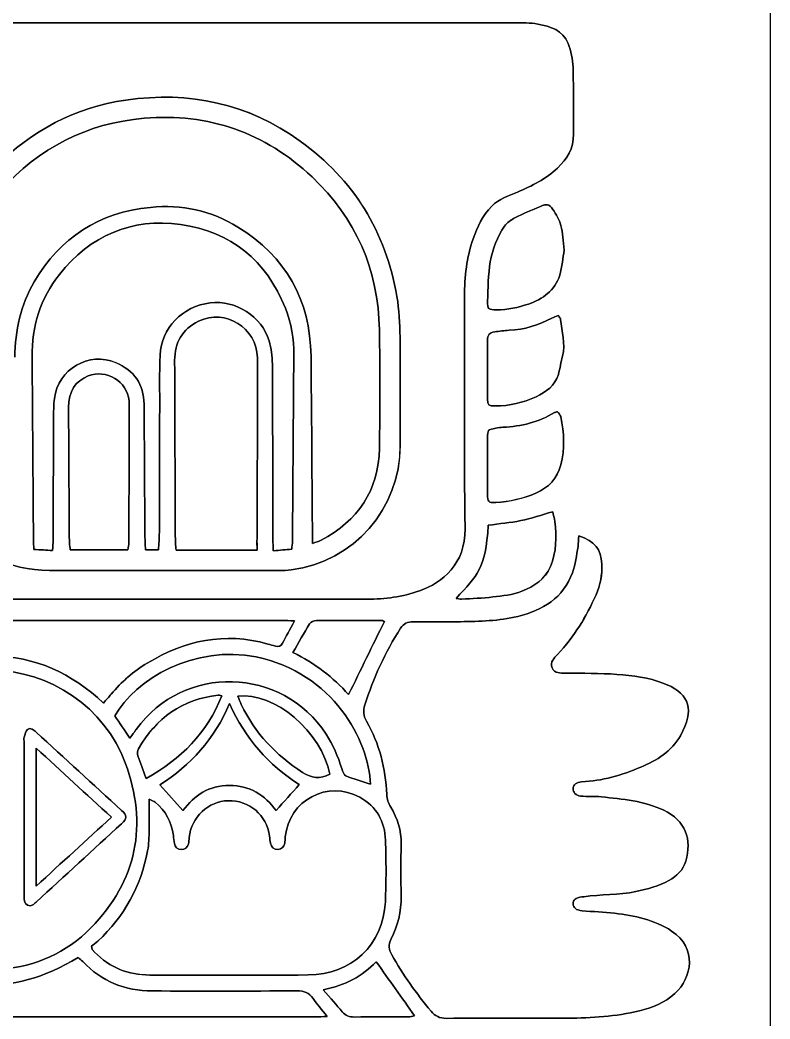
# Model space of a CAD drawing. Extents: x 0 to 300, y 0 to 232.
# Drawn here: x 243.1 to 300, y 108.4 to 184.3 of the extents above; entities that cross this region are included whole.
import ezdxf

# ---------------------------------------------------------------- set-up
doc = ezdxf.new("R2010")
doc.units = 0
doc.layers.get('0').update_dxf_attribs({"linetype": 'CONTINUOUS'})

msp = doc.modelspace()

# ---------------------------------------------------------------- linework, layer by layer
at = {"color": 7}
for points in [[(247.635637, 184.0368)], [(247.635637, 184.0368)], [(284.375573, 166.77862)], [(284.375573, 166.77862)], [(283.880777, 154.513612)], [(283.880777, 154.513612)], [(278.621034, 145.897471)], [(278.621034, 145.897471)], [(285.479062, 145.086023)], [(285.479062, 145.086023)], [(251.270625, 144.018449)], [(251.270625, 144.018449)], [(261.064946, 144.006573)], [(263.698466, 144.07225)], [(263.698466, 144.07225)], [(263.910951, 138.632217)], [(263.910951, 138.632217)], [(263.794049, 136.228494)], [(263.794049, 136.228494)], [(258.985459, 132.353263)], [(258.985459, 132.353263)], [(251.421725, 129.734623)], [(251.421725, 129.734623)], [(244.300989, 128.985132)], [(244.300989, 128.985132)], [(252.646408, 126.678709)], [(252.646408, 126.678709)], [(266.593264, 126.999225)], [(266.593264, 126.999225)], [(248.507753, 113.933643)], [(248.507753, 113.933643)], [(266.090456, 110.637915)], [(266.090456, 110.637915)]]:
    msp.add_lwpolyline(points, close=True, dxfattribs=at)
for points in [[(283.937869, 161.819073), (283.938298, 161.819073)], [(283.938728, 161.819073), (283.938298, 161.819073)], [(265.265701, 144.51253), (265.265987, 144.51253)], [(265.266559, 144.51253), (265.265987, 144.51253)], [(261.065232, 144.006573), (261.064946, 144.006573)], [(243.383943, 123.764022), (243.384515, 123.764022)], [(243.384801, 123.764022), (243.384372, 123.764022)]]:
    msp.add_lwpolyline(points, dxfattribs=at)
for points in [[(300.002416, 231.870004), (300.002416, 154.580004), (300.002416, 77.290004), (300.002416, 0.000005)], [(247.635637, 184.0368), (236.923411, 184.0368), (226.211328, 184.03494), (215.498959, 184.038661)], [(215.499103, 184.038661), (226.211328, 184.03494), (236.923411, 184.0368), (247.635637, 184.0368)], [(280.596067, 184.033223), (269.6094, 184.038088), (258.62259, 184.0368), (247.635637, 184.0368)], [(247.635637, 184.0368), (258.622447, 184.0368), (269.609257, 184.038088), (280.59621, 184.033223)], [(282.375357, 183.938213), (281.798429, 184.052397), (281.190308, 184.03308), (280.596067, 184.033223)], [(280.59621, 184.033223), (281.190308, 184.03308), (281.798429, 184.052397), (282.3755, 183.938213)], [(284.678346, 182.463986), (284.295587, 183.501511), (283.318445, 183.751771), (282.375357, 183.938213)], [(282.3755, 183.938213), (283.318588, 183.751628), (284.29573, 183.501511), (284.678489, 182.463986)], [(285.051088, 180.664521), (285.031485, 181.269493), (284.888398, 181.893926), (284.678346, 182.463986)], [(284.678489, 182.463986), (284.888684, 181.894069), (285.031771, 181.269493), (285.051231, 180.664521)], [(285.090723, 175.584065), (285.067829, 177.277503), (285.105604, 178.972371), (285.051088, 180.664521)], [(285.051231, 180.664521), (285.105747, 178.972371), (285.067972, 177.277503), (285.090866, 175.584065)], [(251.121385, 178.171512), (255.911945, 178.860334), (260.374407, 177.92254), (264.342073, 175.062226)], [(264.342359, 175.062226), (260.374693, 177.92254), (255.912231, 178.860334), (251.121671, 178.171512)], [(241.203722, 173.109085), (243.977755, 175.83919), (247.263467, 177.616619), (251.121385, 178.171512)], [(251.121671, 178.171512), (247.263753, 177.616762), (243.978041, 175.83919), (241.204009, 173.109085)], [(252.492733, 176.79072), (248.145599, 176.420696), (244.534793, 174.531372), (241.608659, 171.307331)], [(241.609088, 171.307188), (244.535222, 174.531229), (248.146172, 176.420553), (252.493162, 176.790577)], [(265.241805, 172.334268), (261.678361, 175.706691), (257.393184, 177.207819), (252.492733, 176.79072)], [(252.493162, 176.790577), (257.393613, 177.207676), (261.678647, 175.706548), (265.242234, 172.334125)], [(283.872621, 173.007207), (284.611953, 173.690163), (285.105032, 174.516635), (285.090723, 175.584065)], [(285.090866, 175.584065), (285.105318, 174.516635), (284.612096, 173.690163), (283.872764, 173.007207)], [(264.342073, 175.062226), (268.397308, 172.138954), (270.840952, 168.181877), (271.681875, 163.258102)], [(271.682161, 163.258102), (270.841238, 168.181877), (268.397594, 172.138954), (264.342359, 175.062226)], [(280.840031, 171.179554), (281.940944, 171.647306), (282.993064, 172.194758), (283.872621, 173.007207)], [(283.872764, 173.007207), (282.993207, 172.194615), (281.941087, 171.647163), (280.840174, 171.179554)], [(270.355886, 160.724027), (270.28749, 165.303677), (268.553559, 169.199942), (265.241805, 172.334268)], [(265.242234, 172.334125), (268.554131, 169.199942), (270.288063, 165.303677), (270.356315, 160.723884)], [(278.877446, 170.115844), (279.433197, 170.68948), (280.157218, 170.889516), (280.840031, 171.179554)], [(280.840174, 171.179554), (280.157504, 170.889659), (279.43334, 170.68948), (278.877589, 170.115844)], [(244.153752, 164.371177), (246.134938, 167.736446), (249.075523, 169.655246), (252.974078, 170.027702)], [(252.974507, 170.027559), (249.076096, 169.655103), (246.135367, 167.73616), (244.154181, 164.371034)], [(252.974078, 170.027702), (255.342744, 170.254066), (257.592219, 169.779589), (259.621911, 168.528148)], [(259.62234, 168.528005), (257.592648, 169.779589), (255.343173, 170.253923), (252.974507, 170.027559)], [(277.470899, 167.633566), (277.787121, 168.535588), (278.184761, 169.40098), (278.877446, 170.115844)], [(278.877589, 170.115844), (278.184904, 169.40098), (277.787264, 168.535588), (277.471042, 167.633566)], [(280.640853, 169.236716), (281.270437, 169.555228), (281.931643, 169.811211), (282.57711, 170.098673)], [(282.577253, 170.098816), (281.931643, 169.811354), (281.27058, 169.555228), (280.640996, 169.236859)], [(282.57711, 170.098673), (283.029838, 170.30014), (283.227155, 170.290267), (283.518767, 169.870306)], [(283.51891, 169.870449), (283.227298, 170.290553), (283.029981, 170.300283), (282.577253, 170.098816)], [(255.26004, 168.719455), (251.519453, 169.24387), (248.42047, 167.880535), (246.064682, 164.931078)], [(246.064825, 164.930935), (248.420613, 167.880392), (251.519596, 169.243727), (255.260183, 168.719312)], [(279.8616, 168.604556), (280.045896, 168.869983), (280.347095, 169.088048), (280.640853, 169.236716)], [(280.640996, 169.236859), (280.347095, 169.088191), (280.04604, 168.870126), (279.861743, 168.604699)], [(283.518767, 169.870306), (283.775036, 169.500998), (284.018857, 169.089622), (284.129749, 168.661076)], [(284.129892, 168.661219), (284.019143, 169.089765), (283.775179, 169.501141), (283.51891, 169.870449)], [(263.218838, 162.370675), (261.772512, 165.998508), (259.101073, 168.181161), (255.26004, 168.719455)], [(255.260183, 168.719312), (259.101217, 168.181018), (261.772655, 165.998222), (263.218981, 162.370532)], [(259.621911, 168.528148), (263.25647, 166.286972), (265.117176, 163.00355), (265.163679, 158.72424)], [(265.164109, 158.724097), (265.117605, 163.003263), (263.256899, 166.286829), (259.62234, 168.528005)], [(278.770846, 165.896201), (278.930961, 166.86018), (279.296262, 167.790247), (279.8616, 168.604556)], [(279.861743, 168.604699), (279.296405, 167.79039), (278.931104, 166.860323), (278.770989, 165.896344)], [(284.129749, 168.661076), (284.277272, 168.091445), (284.290436, 167.486902), (284.375573, 166.77862)], [(284.375573, 166.77862), (284.290436, 167.486902), (284.277272, 168.091445), (284.129892, 168.661219)], [(276.815702, 163.258817), (276.806974, 164.763523), (276.976389, 166.223442), (277.470899, 167.633566)], [(277.471042, 167.633566), (276.976532, 166.223442), (276.807117, 164.763523), (276.815845, 163.258817)], [(284.375573, 166.77862), (284.281135, 166.214856), (284.239497, 165.519309), (284.039604, 164.872412)], [(284.039747, 164.872555), (284.239497, 165.519309), (284.281135, 166.214856), (284.375573, 166.77862)], [(278.56294, 162.893372), (278.601431, 163.896414), (278.607297, 164.910616), (278.770846, 165.896201)], [(278.770989, 165.896344), (278.607297, 164.910759), (278.601431, 163.896557), (278.563083, 162.893515)], [(246.064682, 164.931078), (244.611059, 163.110865), (243.98219, 160.984732), (243.997214, 158.664858)], [(243.997357, 158.664715), (243.982476, 160.984589), (244.611202, 163.110722), (246.064825, 164.930935)], [(284.039604, 164.872412), (283.679454, 163.707109), (282.754824, 163.054202), (281.658776, 162.68375)], [(281.658919, 162.683893), (282.754824, 163.054346), (283.679597, 163.707396), (284.039747, 164.872555)], [(242.689111, 158.653555), (242.70342, 160.680815), (243.119803, 162.614782), (244.153752, 164.371177)], [(244.154181, 164.371034), (243.12009, 162.614638), (242.703706, 160.680671), (242.68954, 158.653412)], [(271.681875, 163.258102), (271.854295, 162.248478), (271.912675, 161.21038), (271.924837, 160.184302)], [(271.925124, 160.184302), (271.912961, 161.21038), (271.854582, 162.248621), (271.682161, 163.258102)], [(276.853477, 145.611583), (276.778499, 151.49304), (276.849614, 157.376501), (276.815702, 163.258817)], [(276.815845, 163.258817), (276.849614, 157.376501), (276.778499, 151.49304), (276.85362, 145.611583)], [(253.706255, 158.810521), (253.781806, 160.848942), (255.416005, 162.525352), (257.506223, 162.778044)], [(257.506366, 162.777901), (255.416291, 162.525352), (253.782092, 160.848799), (253.706399, 158.810378)], [(261.09156, 158.60977), (261.048777, 160.891868), (258.678394, 162.356938), (256.634106, 161.37908)], [(256.63425, 161.378937), (258.678537, 162.356795), (261.049063, 160.891725), (261.091703, 158.609627)], [(257.506223, 162.778044), (259.445771, 163.012278), (261.419516, 161.764843), (261.983852, 159.888684)], [(261.983995, 159.888541), (261.419659, 161.764843), (259.445914, 163.012278), (257.506366, 162.777901)], [(263.85901, 158.812381), (263.867023, 160.03592), (263.673998, 161.228982), (263.218838, 162.370675)], [(263.218981, 162.370532), (263.674141, 161.228839), (263.867023, 160.03592), (263.859153, 158.812238)], [(279.24518, 162.245903), (278.637918, 162.248192), (278.540476, 162.302994), (278.56294, 162.893372)], [(278.563083, 162.893515), (278.540619, 162.303138), (278.637918, 162.248335), (279.245323, 162.246046)], [(281.658776, 162.68375), (280.886534, 162.422472), (280.077662, 162.242612), (279.24518, 162.245903)], [(279.245323, 162.246046), (280.077805, 162.242755), (280.886677, 162.422615), (281.658919, 162.683893)], [(280.196424, 160.696983), (281.361154, 160.738622), (282.436026, 161.074447), (283.45309, 161.627193)], [(283.453519, 161.627193), (282.436598, 161.074447), (281.361584, 160.738622), (280.196853, 160.696983)], [(283.45309, 161.627193), (283.58845, 161.70074), (283.740838, 161.742236), (283.937869, 161.819073)], [(283.938298, 161.819073), (283.741267, 161.742236), (283.588879, 161.700597), (283.453519, 161.627193)], [(283.938298, 161.819073), (284.023292, 161.674698), (284.101561, 161.600579), (284.109288, 161.519735)], [(284.109717, 161.519735), (284.10199, 161.600722), (284.023721, 161.674698), (283.938728, 161.819073)], [(256.634106, 161.37908), (255.39354, 160.785697), (254.812177, 159.75733), (254.815468, 158.40029)], [(254.815611, 158.400147), (254.81232, 159.757186), (255.393683, 160.785554), (256.63425, 161.378937)], [(284.109288, 161.519735), (284.198145, 160.595105), (284.500917, 159.682638), (284.244791, 158.737261)], [(284.245221, 158.737261), (284.501347, 159.682638), (284.198574, 160.594962), (284.109717, 161.519735)], [(270.354312, 151.72942), (270.406825, 154.726812), (270.400529, 157.726349), (270.355886, 160.724027)], [(270.356315, 160.723884), (270.401101, 157.726206), (270.407254, 154.726525), (270.354741, 151.729277)], [(271.924837, 160.184302), (271.957032, 157.438172), (271.938431, 154.691469), (271.934567, 151.94491)], [(271.934854, 151.94491), (271.938574, 154.691469), (271.957175, 157.438172), (271.925124, 160.184302)], [(278.559363, 159.934185), (278.561939, 160.370601), (278.68528, 160.501812), (279.111394, 160.56935)], [(279.111823, 160.56935), (278.685566, 160.501669), (278.562225, 160.370601), (278.559792, 159.934185)], [(279.111394, 160.56935), (279.470972, 160.626298), (279.833555, 160.683962), (280.196424, 160.696983)], [(280.196853, 160.696983), (279.833984, 160.684106), (279.471401, 160.626441), (279.111823, 160.56935)], [(261.983852, 159.888684), (262.152266, 159.32864), (262.227529, 158.720806), (262.23125, 158.134291)], [(262.231393, 158.134148), (262.227673, 158.720806), (262.152266, 159.32864), (261.983995, 159.888541)], [(278.559792, 159.934185), (278.551207, 158.448368), (278.550778, 156.96255), (278.561223, 155.476732)], [(278.560794, 155.476732), (278.550778, 156.96255), (278.55135, 158.448368), (278.559363, 159.934185)], [(243.997214, 158.664858), (244.027263, 154.041281), (244.061174, 149.417703), (244.095515, 144.794125)], [(244.095658, 144.793982), (244.061461, 149.41756), (244.027406, 154.041138), (243.997357, 158.664715)], [(245.687361, 155.525811), (245.947923, 157.730356), (248.323171, 159.115583), (250.360017, 158.237028)], [(250.360161, 158.236885), (248.323314, 159.11544), (245.948066, 157.73007), (245.687504, 155.525668)], [(253.678353, 154.690611), (253.682217, 156.064105), (253.65546, 157.438744), (253.706255, 158.810521)], [(253.706399, 158.810378), (253.655603, 157.438601), (253.68236, 156.063962), (253.678497, 154.690468)], [(261.098428, 153.191343), (261.103436, 154.997533), (261.125329, 156.804295), (261.09156, 158.60977)], [(261.091703, 158.609627), (261.125472, 156.804009), (261.103579, 154.997247), (261.098571, 153.191199)], [(263.752696, 144.66735), (263.790614, 149.38236), (263.828676, 154.097371), (263.85901, 158.812381)], [(263.859153, 158.812238), (263.828819, 154.097085), (263.790614, 149.382217), (263.752839, 144.667207)], [(265.163679, 158.72424), (265.210755, 154.399142), (265.232934, 150.073758), (265.265558, 145.748374)], [(265.265987, 145.748231), (265.233363, 150.073615), (265.211184, 154.398999), (265.164109, 158.724097)], [(284.244791, 158.737261), (284.121021, 158.28024), (284.074804, 157.800898), (283.93744, 157.348742)], [(283.937869, 157.348742), (284.075376, 157.800898), (284.12145, 158.28024), (284.245221, 158.737261)], [(248.256349, 157.227547), (249.624978, 157.77271), (251.205377, 156.813882), (251.356334, 155.34595)], [(251.356334, 155.34595), (251.205377, 156.813882), (249.624978, 157.772567), (248.256349, 157.227547)], [(250.360017, 158.237028), (251.726644, 157.647508), (252.475705, 156.588663), (252.490873, 155.081239)], [(252.491016, 155.081096), (252.475991, 156.588663), (251.726787, 157.647508), (250.360161, 158.236885)], [(254.815468, 158.40029), (254.826485, 153.78215), (254.846375, 149.164009), (254.866979, 144.545869)], [(254.867122, 144.545726), (254.846375, 149.163866), (254.826629, 153.782007), (254.815611, 158.400147)], [(262.23125, 158.134291), (262.26001, 153.693436), (262.259867, 149.25258), (262.270742, 144.811582)], [(262.270885, 144.811439), (262.26001, 149.252437), (262.260153, 153.693436), (262.231393, 158.134148)], [(248.256349, 157.227547), (247.273769, 156.836204), (246.761087, 156.047793), (246.764378, 154.838563)], [(246.764378, 154.838563), (246.761087, 156.047793), (247.273769, 156.836204), (248.256349, 157.227547)], [(283.93744, 157.348742), (283.67788, 156.494941), (283.002079, 155.996711), (282.248724, 155.648437)], [(282.249154, 155.648437), (283.002508, 155.996711), (283.678166, 156.494941), (283.937869, 157.348742)], [(245.623115, 153.949276), (245.62569, 154.475121), (245.625833, 155.00483), (245.687361, 155.525811)], [(245.687504, 155.525668), (245.625833, 155.004687), (245.62569, 154.474978), (245.623258, 153.949133)], [(279.139582, 154.952317), (278.633625, 154.952746), (278.564228, 154.995816), (278.560794, 155.476732)], [(278.561223, 155.476732), (278.564514, 154.995816), (278.634055, 154.952746), (279.140011, 154.952317)], [(282.248724, 155.648437), (281.272154, 155.196996), (280.228333, 154.951316), (279.139582, 154.952317)], [(279.140011, 154.952317), (280.228762, 154.951459), (281.272583, 155.196996), (282.249154, 155.648437)], [(246.764378, 154.838563), (246.774108, 151.41005), (246.800293, 147.981393), (246.824475, 144.55288)], [(246.824475, 144.55288), (246.800293, 147.981393), (246.774108, 151.41005), (246.764378, 154.838563)], [(251.33902, 144.579494), (251.351326, 148.076976), (251.359053, 151.574457), (251.366922, 155.071938)], [(251.366922, 155.071938), (251.358909, 151.574457), (251.351326, 148.076976), (251.33902, 144.579494)], [(251.366922, 155.071938), (251.366922, 155.163371), (251.365491, 155.255233), (251.356334, 155.34595)], [(251.356334, 155.34595), (251.365491, 155.255233), (251.367209, 155.163371), (251.366922, 155.071938)], [(252.490873, 155.081239), (252.52364, 151.808118), (252.533656, 148.534855), (252.55655, 145.261734)], [(252.556693, 145.261591), (252.533799, 148.534712), (252.523926, 151.808118), (252.491016, 155.081096)], [(245.590061, 144.74705), (245.601652, 147.814411), (245.608234, 150.881915), (245.623115, 153.949276)], [(245.623258, 153.949133), (245.608377, 150.881772), (245.601795, 147.814267), (245.590205, 144.746906)], [(253.652598, 145.351021), (253.665189, 148.46417), (253.669339, 151.577462), (253.678353, 154.690611)], [(253.678497, 154.690468), (253.669482, 151.577176), (253.665333, 148.464027), (253.652741, 145.350878)], [(279.73182, 153.335718), (281.127636, 153.381792), (282.432735, 153.741799), (283.642966, 154.442497)], [(283.643109, 154.44264), (282.432878, 153.741942), (281.127779, 153.381792), (279.731963, 153.335861)], [(283.642966, 154.442497), (283.699057, 154.475121), (283.770028, 154.48156), (283.880777, 154.513612)], [(283.880777, 154.513612), (283.770028, 154.48156), (283.699057, 154.474978), (283.643109, 154.44264)], [(284.122595, 154.13858), (284.092546, 154.275944), (283.962194, 154.391415), (283.880777, 154.513612)], [(283.880777, 154.513612), (283.962194, 154.391415), (284.092546, 154.275801), (284.122452, 154.138437)], [(284.122452, 154.138437), (284.389023, 152.917187), (284.429517, 151.679054), (284.1256, 150.469823)], [(284.125743, 150.469966), (284.42966, 151.679054), (284.389166, 152.917331), (284.122595, 154.13858)], [(261.065089, 144.892283), (261.076393, 147.658589), (261.090845, 150.424894), (261.098428, 153.191343)], [(261.098571, 153.191199), (261.090845, 150.424894), (261.076536, 147.658445), (261.065232, 144.89214)], [(278.558218, 152.509532), (278.56108, 153.133965), (278.582543, 153.15042), (279.189233, 153.265605)], [(279.189376, 153.265748), (278.582686, 153.150563), (278.56108, 153.134108), (278.558362, 152.509675)], [(279.189233, 153.265605), (279.368235, 153.299517), (279.550242, 153.329708), (279.73182, 153.335718)], [(279.731963, 153.335861), (279.550385, 153.329851), (279.368378, 153.29966), (279.189376, 153.265748)], [(278.559649, 148.252401), (278.553067, 149.671397), (278.552066, 151.090536), (278.558218, 152.509532)], [(278.558362, 152.509675), (278.552209, 151.090679), (278.55321, 149.671683), (278.559792, 148.252544)], [(271.934567, 151.94491), (271.928128, 147.125732), (268.431792, 143.135601), (263.654252, 142.498434)], [(263.654538, 142.498434), (268.432078, 143.135458), (271.928415, 147.125589), (271.934854, 151.94491)], [(265.923473, 144.754347), (268.729413, 146.233583), (270.298079, 148.528273), (270.354312, 151.72942)], [(270.354741, 151.729277), (270.298508, 148.528273), (268.729986, 146.233583), (265.923902, 144.754204)], [(284.1256, 150.469823), (283.873194, 149.465208), (283.188092, 148.742904), (282.236276, 148.332529)], [(282.236419, 148.332672), (283.188235, 148.742904), (283.873337, 149.465351), (284.125743, 150.469966)], [(279.184368, 147.625965), (278.621892, 147.59935), (278.562225, 147.67304), (278.559649, 148.252401)], [(278.559792, 148.252544), (278.562511, 147.673183), (278.622178, 147.599637), (279.184511, 147.626108)], [(282.236276, 148.332529), (281.26686, 147.914715), (280.241926, 147.675902), (279.184368, 147.625965)], [(279.184511, 147.626108), (280.242069, 147.676045), (281.267003, 147.915001), (282.236419, 148.332672)], [(283.505889, 146.922119), (282.645791, 146.678441), (281.87541, 146.414159), (281.084567, 146.248607)], [(281.08471, 146.24875), (281.875553, 146.414159), (282.645935, 146.678441), (283.506032, 146.922262)], [(283.675447, 146.178923), (283.64497, 146.439485), (283.55926, 146.693751), (283.505889, 146.922119)], [(283.506032, 146.922262), (283.559403, 146.693751), (283.645113, 146.439628), (283.67559, 146.179067)], [(245.323347, 142.466525), (242.15096, 142.47511), (239.639922, 143.824137), (237.740868, 146.343331)], [(237.741154, 146.343331), (239.640208, 143.824137), (242.151246, 142.47511), (245.323633, 142.466525)], [(265.265558, 145.748374), (265.268276, 145.366045), (265.265701, 144.983716), (265.265701, 144.51253)], [(265.265987, 144.51253), (265.265987, 144.983573), (265.268562, 145.365902), (265.265987, 145.748231)], [(273.389908, 140.913313), (275.179786, 141.540894), (276.887103, 142.976345), (276.853477, 145.611583)], [(276.85362, 145.611583), (276.887246, 142.976345), (275.179929, 141.540894), (273.390051, 140.913313)], [(278.621034, 145.897471), (278.399535, 142.541074), (277.819745, 142.111669), (276.169234, 140.346116)], [(276.169377, 140.346259), (277.819888, 142.111669), (278.399535, 142.541074), (278.621034, 145.897471)], [(278.621034, 145.897471), (279.474835, 146.014802), (280.290003, 146.082626), (281.08471, 146.24875)], [(281.084567, 146.248607), (280.290003, 146.082626), (279.474835, 146.014945), (278.621034, 145.897471)], [(283.330464, 142.755275), (283.803796, 143.866061), (283.81138, 145.014193), (283.675447, 146.178923)], [(283.67559, 146.179067), (283.811523, 145.014193), (283.803796, 143.866061), (283.330607, 142.755418)], [(252.55655, 145.261734), (252.559411, 144.85737), (252.583879, 144.453291), (252.599333, 144.024745)], [(252.599476, 144.024602), (252.584165, 144.453005), (252.559554, 144.857227), (252.556693, 145.261591)], [(253.589353, 144.024745), (253.612676, 144.491925), (253.651024, 144.92133), (253.652598, 145.351021)], [(253.652741, 145.350878), (253.651024, 144.92133), (253.61282, 144.491782), (253.589496, 144.024602)], [(261.064946, 144.006573), (261.064946, 144.353703), (261.063515, 144.622993), (261.065089, 144.892283)], [(261.065232, 144.89214), (261.063801, 144.622993), (261.065232, 144.353703), (261.065232, 144.006573)], [(285.479062, 145.086023), (285.461605, 144.777527), (285.472766, 144.530272), (285.429554, 144.292748)], [(285.42984, 144.292891), (285.472766, 144.530129), (285.461605, 144.777384), (285.479062, 145.086023)], [(287.236173, 142.95574), (287.18738, 144.074683), (286.707752, 144.692963), (285.479062, 145.086023)], [(285.479062, 145.086023), (286.707752, 144.692963), (287.18738, 144.074826), (287.236459, 142.955884)], [(244.095515, 144.794125), (244.097232, 144.571195), (244.116978, 144.348552), (244.131716, 144.057798)], [(244.131859, 144.057655), (244.117122, 144.348408), (244.097375, 144.571052), (244.095658, 144.793982)], [(245.554862, 143.97953), (245.569886, 144.2989), (245.58906, 144.522832), (245.590061, 144.74705)], [(245.590205, 144.746906), (245.588774, 144.522689), (245.570029, 144.298757), (245.555005, 143.979387)], [(246.824475, 144.55288), (246.825906, 144.379888), (246.869834, 144.207324), (246.896305, 144.018449)], [(246.896305, 144.018449), (246.869834, 144.207324), (246.825763, 144.379888), (246.824475, 144.55288)], [(251.270625, 144.018449), (251.297096, 144.227214), (251.338305, 144.403354), (251.33902, 144.579494)], [(251.33902, 144.579494), (251.337589, 144.403354), (251.296953, 144.227214), (251.270625, 144.018449)], [(254.866979, 144.545869), (254.86841, 144.371875), (254.911193, 144.198024), (254.936949, 144.006716)], [(254.937092, 144.006573), (254.911193, 144.197738), (254.867981, 144.371589), (254.867122, 144.545726)], [(262.270742, 144.811582), (262.270742, 144.548588), (262.288628, 144.28545), (262.300504, 143.959068)], [(262.300647, 143.958925), (262.288771, 144.285307), (262.271457, 144.548444), (262.270885, 144.811439)], [(263.698466, 144.07225), (263.720788, 144.309489), (263.751122, 144.488348), (263.752696, 144.66735)], [(263.752839, 144.667207), (263.751122, 144.488205), (263.720788, 144.309346), (263.698466, 144.07225)], [(265.265987, 144.51253), (265.554594, 144.616983), (265.750766, 144.663343), (265.923473, 144.754347)], [(265.923902, 144.754204), (265.751339, 144.663343), (265.555166, 144.617126), (265.266559, 144.51253)], [(285.429554, 144.292748), (285.307643, 143.622098), (285.24769, 142.924261), (285.012454, 142.293247)], [(285.01274, 142.29339), (285.247976, 142.924404), (285.307929, 143.622241), (285.42984, 144.292891)], [(244.131716, 144.057798), (244.62966, 144.030326), (245.070798, 144.006144), (245.554862, 143.97953)], [(245.555005, 143.979387), (245.070941, 144.006001), (244.629803, 144.030182), (244.131859, 144.057655)], [(246.896305, 144.018449), (248.374968, 144.018449), (249.805125, 144.018449), (251.270625, 144.018449)], [(251.270625, 144.018449), (249.805125, 144.018449), (248.375111, 144.018449), (246.896305, 144.018449)], [(252.599333, 144.024745), (252.962345, 144.024745), (253.247089, 144.024745), (253.589353, 144.024745)], [(253.589496, 144.024602), (253.247232, 144.024602), (252.962488, 144.024602), (252.599476, 144.024602)], [(254.936949, 144.006716), (256.973652, 144.006573), (258.958272, 144.006573), (261.064946, 144.006573)], [(261.064946, 144.006573), (258.958272, 144.006573), (256.973652, 144.006573), (254.937092, 144.006573)], [(262.300504, 143.959068), (262.822915, 144.001136), (263.248314, 144.03562), (263.698466, 144.07225)], [(263.698466, 144.07225), (263.248314, 144.035763), (262.822915, 144.001136), (262.300647, 143.958925)], [(281.172995, 140.892995), (282.115081, 141.269028), (282.911361, 141.771694), (283.330464, 142.755275)], [(283.330607, 142.755418), (282.911504, 141.771694), (282.115224, 141.269171), (281.173138, 140.893138)], [(286.799471, 140.61655), (287.124422, 141.35345), (287.271802, 142.141288), (287.236173, 142.95574)], [(287.236459, 142.955884), (287.272088, 142.141574), (287.124851, 141.353736), (286.799757, 140.616693)], [(262.763677, 142.463807), (256.950186, 142.461803), (251.136695, 142.450786), (245.323347, 142.466525)], [(245.323633, 142.466525), (251.136981, 142.450929), (256.950472, 142.461803), (262.763964, 142.463807)], [(263.654252, 142.498434), (263.361067, 142.459371), (263.06087, 142.46395), (262.763677, 142.463807)], [(262.763964, 142.463807), (263.061013, 142.46395), (263.361353, 142.459371), (263.654538, 142.498434)], [(285.012454, 142.293247), (284.299451, 140.379455), (282.759403, 139.436796), (280.864642, 138.975197)], [(280.864928, 138.97534), (282.759689, 139.436939), (284.299737, 140.379598), (285.01274, 142.29339)], [(269.417377, 140.284016), (270.779996, 140.283586), (272.108132, 140.463876), (273.389908, 140.913313)], [(273.390051, 140.913313), (272.108275, 140.463876), (270.780283, 140.283586), (269.41752, 140.284016)], [(276.169234, 140.346116), (276.331209, 140.322935), (276.458986, 140.283443), (276.58433, 140.290311)], [(276.584473, 140.290455), (276.459129, 140.283586), (276.331209, 140.323222), (276.169377, 140.346259)], [(276.58433, 140.290311), (277.380324, 140.334669), (278.17961, 140.356704), (278.970453, 140.449568)], [(278.970596, 140.449711), (278.179896, 140.356847), (277.380467, 140.334669), (276.584473, 140.290455)], [(278.970453, 140.449568), (279.713076, 140.536708), (280.460277, 140.608537), (281.172995, 140.892995)], [(281.173138, 140.893138), (280.460563, 140.608681), (279.713362, 140.536851), (278.970596, 140.449711)], [(283.876914, 136.091989), (285.131074, 137.421556), (286.06715, 138.95588), (286.799471, 140.61655)], [(286.799757, 140.616693), (286.067436, 138.956023), (285.13136, 137.421699), (283.8772, 136.092132)], [(215.30708, 140.287736), (233.343941, 140.289453), (251.380516, 140.291313), (269.417377, 140.284016)], [(269.41752, 140.284016), (251.380659, 140.291313), (233.344084, 140.289453), (215.307223, 140.287736)], [(280.864642, 138.975197), (279.432052, 138.626207), (277.965265, 138.603456), (276.50277, 138.575411)], [(276.503057, 138.575554), (277.965694, 138.603599), (279.432481, 138.62635), (280.864928, 138.97534)], [(215.112338, 138.665699), (231.068138, 138.677718), (247.023796, 138.673283), (262.979739, 138.672138)], [(262.979882, 138.671995), (247.023939, 138.67314), (231.068281, 138.677575), (215.112481, 138.665556)], [(262.979739, 138.672138), (263.246167, 138.671852), (263.512453, 138.649816), (263.910951, 138.632217)], [(263.910951, 138.632217), (263.512596, 138.649959), (263.246167, 138.671995), (262.979882, 138.671995)], [(263.910951, 138.632217), (263.553376, 137.971583), (263.272352, 137.451604), (262.990328, 136.932054)], [(262.990471, 136.931911), (263.272352, 137.451461), (263.553376, 137.971583), (263.910951, 138.632217)], [(265.053502, 138.414152), (264.622667, 137.726045), (264.237619, 137.009464), (263.794049, 136.228494)], [(263.794049, 136.228494), (264.237619, 137.009464), (264.622667, 137.726045), (265.053502, 138.414009)], [(265.581208, 138.657257), (265.40006, 138.655683), (265.141215, 138.554091), (265.053502, 138.414152)], [(265.053502, 138.414009), (265.141072, 138.553948), (265.40006, 138.65554), (265.581208, 138.657114)], [(270.583538, 138.653823), (268.916142, 138.662122), (267.24846, 138.672138), (265.581208, 138.657257)], [(265.581208, 138.657114), (267.24846, 138.671995), (268.916142, 138.661979), (270.583538, 138.65368)], [(268.015265, 133.038507), (268.93317, 134.91295), (269.82818, 136.740603), (270.729773, 138.581707)], [(270.729773, 138.581564), (269.82818, 136.74046), (268.93317, 134.912664), (268.015265, 133.038364)], [(271.957461, 138.072746), (270.80289, 136.249099), (269.900439, 134.312127), (269.248248, 132.252959)], [(269.248534, 132.253102), (269.900725, 134.31227), (270.803034, 136.249242), (271.957747, 138.072889)], [(270.729773, 138.581707), (270.700011, 138.597017), (270.641917, 138.653537), (270.583538, 138.653823)], [(270.583538, 138.65368), (270.641917, 138.653394), (270.700011, 138.597017), (270.729773, 138.581564)], [(272.932028, 138.574982), (272.501193, 138.580848), (272.191552, 138.442626), (271.957461, 138.072746)], [(271.957747, 138.072889), (272.191838, 138.442626), (272.501479, 138.580848), (272.932315, 138.575125)], [(276.50277, 138.575411), (275.313, 138.55266), (274.122085, 138.558956), (272.932028, 138.574982)], [(272.932315, 138.575125), (274.122371, 138.559099), (275.313286, 138.552803), (276.503057, 138.575554)], [(261.878826, 136.879541), (258.607136, 137.815332), (255.584275, 137.143394), (252.736267, 135.434217)], [(252.73641, 135.434074), (255.584275, 137.143251), (258.607136, 137.815189), (261.878969, 136.879398)], [(250.270588, 131.417329), (251.814642, 134.204096), (256.333623, 136.853642), (261.007997, 135.894815)], [(261.007997, 135.894672), (256.333623, 136.853499), (251.814642, 134.203953), (250.270588, 131.417186)], [(262.47507, 136.71728), (262.278182, 136.77752), (262.076859, 136.822879), (261.878826, 136.879541)], [(261.878969, 136.879398), (262.077002, 136.822735), (262.278325, 136.77752), (262.475213, 136.717137)], [(262.990328, 136.932054), (262.876716, 136.723004), (262.710306, 136.645307), (262.47507, 136.71728)], [(262.475213, 136.717137), (262.710449, 136.645307), (262.876859, 136.723004), (262.990471, 136.931911)], [(249.407915, 132.396332), (247.014066, 134.660401), (244.241035, 135.947328), (240.905672, 135.97151)], [(240.905815, 135.971366), (244.241178, 135.947185), (247.014066, 134.660258), (249.408058, 132.396189)], [(261.007997, 135.894815), (266.822347, 134.70204), (269.580496, 129.535732), (269.667779, 126.241864)], [(269.667779, 126.241721), (269.580639, 129.535589), (266.822347, 134.701897), (261.007997, 135.894672)], [(263.794049, 136.228494), (265.470888, 135.42091), (266.849676, 134.353479), (268.015265, 133.038507)], [(268.015265, 133.038364), (266.849819, 134.353336), (265.470888, 135.42091), (263.794049, 136.228494)], [(283.472979, 135.074925), (283.289112, 135.520928), (283.618498, 135.817834), (283.876914, 136.091989)], [(283.8772, 136.092132), (283.618642, 135.817977), (283.289398, 135.521071), (283.473265, 135.075068)], [(252.736267, 135.434217), (251.690156, 134.806493), (250.776687, 134.007494), (249.993428, 133.065837)], [(249.993571, 133.065694), (250.776831, 134.007494), (251.690299, 134.806493), (252.73641, 135.434074)], [(266.308664, 130.038684), (262.960995, 135.185961), (255.499997, 135.376696), (251.898348, 130.402411)], [(251.898348, 130.402268), (255.499997, 135.376553), (262.960995, 135.185961), (266.308664, 130.038541)], [(284.475877, 134.671848), (284.085392, 134.679003), (283.66028, 134.620766), (283.472979, 135.074925)], [(283.473265, 135.075068), (283.660566, 134.620766), (284.085678, 134.679003), (284.476163, 134.671991)], [(251.06973, 127.853885), (249.507218, 132.067661), (245.359548, 134.875032), (240.861601, 134.898928)], [(240.861601, 134.898928), (245.359691, 134.875032), (249.507361, 132.067517), (251.069587, 127.853742)], [(288.381443, 134.572403), (287.0845, 134.670704), (285.778257, 134.648239), (284.475877, 134.671848)], [(284.476163, 134.671991), (285.778543, 134.648382), (287.084644, 134.670847), (288.381729, 134.572546)], [(291.930722, 133.886013), (290.793035, 134.347469), (289.583519, 134.481399), (288.381443, 134.572403)], [(288.381729, 134.572546), (289.583662, 134.481542), (290.793322, 134.347613), (291.931008, 133.886156)], [(292.188136, 133.793579), (292.105431, 133.831068), (292.015143, 133.851815), (291.930722, 133.886013)], [(291.931008, 133.886156), (292.01543, 133.851815), (292.105718, 133.831068), (292.188422, 133.793722)], [(293.199047, 129.913482), (294.304825, 131.906258), (293.890445, 133.022482), (292.188136, 133.793579)], [(292.188422, 133.793722), (293.890731, 133.022625), (294.305112, 131.906401), (293.199333, 129.913625)], [(249.993428, 133.065837), (249.819434, 132.8565), (249.635281, 132.655606), (249.407915, 132.396332)], [(249.408058, 132.396189), (249.635424, 132.655606), (249.819577, 132.856357), (249.993571, 133.065694)], [(258.116919, 133.000875), (255.39583, 132.681219), (253.408634, 131.268805), (252.068908, 128.91087)], [(252.068908, 128.91087), (253.408491, 131.268805), (255.39583, 132.681362), (258.116919, 133.000875)], [(252.646408, 126.678709), (255.303824, 128.148644), (257.274136, 130.128542), (258.400661, 132.94965)], [(258.400661, 132.94965), (257.274136, 130.128399), (255.303824, 128.148501), (252.646408, 126.678709)], [(258.400661, 132.94965), (258.247987, 132.978554), (258.180164, 133.008316), (258.116919, 133.000875)], [(258.116919, 133.000875), (258.180164, 133.008316), (258.247987, 132.978554), (258.400661, 132.94965)], [(259.616044, 132.919173), (262.382493, 133.272026), (265.962106, 130.213822), (266.593264, 126.999225)], [(266.593264, 126.999225), (265.962249, 130.213679), (262.382493, 133.271883), (259.616044, 132.919173)], [(259.616044, 132.919173), (259.703757, 132.698961), (259.773583, 132.489768), (259.867592, 132.292308)], [(259.867592, 132.292308), (259.773583, 132.489768), (259.703757, 132.698961), (259.616044, 132.919173)], [(258.985459, 132.353263), (257.837613, 129.65149), (256.013394, 127.686759), (253.700961, 126.194788)], [(253.700961, 126.194788), (256.013394, 127.686759), (257.83747, 129.65149), (258.985459, 132.353263)], [(264.271388, 126.212817), (261.931339, 127.708079), (260.164641, 129.6937), (258.985459, 132.353263)], [(258.985459, 132.353263), (260.164641, 129.6937), (261.931339, 127.708079), (264.271388, 126.212817)], [(259.867592, 132.292308), (260.907836, 130.109226), (262.503259, 128.43997), (264.528515, 127.13344)], [(264.528515, 127.13344), (262.503259, 128.43997), (260.907693, 130.109226), (259.867592, 132.292308)], [(269.248248, 132.252959), (269.105304, 131.801518), (269.133778, 131.443371), (269.370158, 131.030707)], [(269.370444, 131.03085), (269.134207, 131.443514), (269.10559, 131.801661), (269.248534, 132.253102)], [(251.421725, 129.734623), (251.004339, 130.344747), (250.634602, 130.885188), (250.270588, 131.417329)], [(250.270588, 131.417186), (250.634602, 130.885188), (251.004339, 130.344747), (251.421725, 129.734623)], [(243.645077, 130.387244), (243.888039, 130.575404), (244.110539, 130.360058), (244.298842, 130.187351)], [(244.299128, 130.187208), (244.110826, 130.359914), (243.888325, 130.575261), (243.645363, 130.387101)], [(269.370158, 131.030707), (270.355314, 129.309654), (270.844672, 127.440649), (270.906772, 125.462897)], [(270.907058, 125.46304), (270.844815, 127.440792), (270.3556, 129.309797), (269.370444, 131.03085)], [(243.384515, 129.394219), (243.384515, 129.531439), (243.355754, 129.677102), (243.391526, 129.804307)], [(243.391812, 129.804164), (243.356041, 129.676959), (243.384801, 129.531439), (243.384801, 129.394076)], [(243.391526, 129.804307), (243.449763, 130.010066), (243.497125, 130.272774), (243.645077, 130.387244)], [(243.645363, 130.387101), (243.497411, 130.272631), (243.450049, 130.009923), (243.391812, 129.804164)], [(244.298842, 130.187351), (246.458315, 128.208884), (248.619504, 126.23242), (250.774112, 124.248659)], [(250.774398, 124.248516), (248.619791, 126.23242), (246.458601, 128.208741), (244.299128, 130.187208)], [(251.898348, 130.402411), (251.754546, 130.20352), (251.613175, 130.002912), (251.421725, 129.734623)], [(251.421725, 129.734623), (251.613175, 130.002912), (251.754403, 130.20352), (251.898348, 130.402268)], [(267.494571, 127.423621), (267.216266, 128.349968), (266.838086, 129.224803), (266.308664, 130.038684)], [(266.308664, 130.038541), (266.838086, 129.22466), (267.216266, 128.349825), (267.494571, 127.423478)], [(290.186059, 127.531366), (291.404876, 128.046623), (292.543565, 128.732011), (293.199047, 129.913482)], [(293.199333, 129.913625), (292.543851, 128.732154), (291.405163, 128.046766), (290.186346, 127.531509)], [(243.384515, 123.764022), (243.384515, 125.640754), (243.384515, 127.517487), (243.384515, 129.394219)], [(243.384801, 129.394076), (243.384801, 127.517487), (243.384801, 125.640897), (243.384801, 123.764022)], [(244.300989, 128.985132), (244.300989, 125.434136), (244.300989, 122.044829), (244.300989, 118.494692)], [(250.01346, 123.739554), (248.103961, 125.492802), (246.25556, 127.190246), (244.300989, 128.985132)], [(244.300989, 128.985132), (246.25556, 127.190246), (248.103961, 125.492945), (250.01346, 123.739554)], [(244.300989, 118.494692), (244.300989, 122.044686), (244.300989, 125.433993), (244.300989, 128.985132)], [(252.03099, 128.396901), (251.982341, 128.551435), (251.991069, 128.773936), (252.068908, 128.91087)], [(252.068908, 128.91087), (251.991069, 128.773792), (251.982484, 128.551435), (252.03099, 128.396901)], [(252.03099, 128.396901), (252.201407, 127.855172), (252.410744, 127.325607), (252.646408, 126.678709)], [(252.646408, 126.678709), (252.410887, 127.32575), (252.201407, 127.855172), (252.03099, 128.396901)], [(251.069587, 127.853742), (252.809957, 123.159336), (251.957014, 118.925241), (248.45524, 115.324594)], [(248.455383, 115.324737), (251.957157, 118.925241), (252.8101, 123.159336), (251.06973, 127.853885)], [(267.818663, 126.873308), (267.659836, 126.939557), (267.555669, 127.220724), (267.494571, 127.423621)], [(267.494571, 127.423478), (267.555669, 127.220581), (267.659693, 126.939414), (267.818663, 126.873165)], [(285.690831, 126.41643), (287.265935, 126.483109), (288.749034, 126.923961), (290.186059, 127.531366)], [(290.186346, 127.531509), (288.74932, 126.924104), (287.266221, 126.483395), (285.691117, 126.416573)], [(264.528515, 127.13344), (265.219627, 126.687724), (265.846778, 126.620473), (266.593264, 126.999225)], [(266.593264, 126.999225), (265.846778, 126.620473), (265.219627, 126.687724), (264.528515, 127.13344)], [(269.667779, 126.241864), (269.049786, 126.445763), (268.418771, 126.622762), (267.818663, 126.873308)], [(267.818663, 126.873165), (268.418771, 126.622619), (269.049786, 126.445763), (269.667779, 126.241721)], [(253.700961, 126.194788), (254.313804, 125.503391), (254.866407, 124.880103), (255.43804, 124.235209)], [(255.43804, 124.235209), (254.866407, 124.880103), (254.313947, 125.503391), (253.700961, 126.194788)], [(255.43804, 124.235209), (256.312589, 125.422689), (257.449561, 126.14528), (258.96743, 126.150574)], [(258.96743, 126.150574), (257.449561, 126.14528), (256.312589, 125.422689), (255.43804, 124.235209)], [(258.96743, 126.150574), (260.509767, 126.156012), (261.658615, 125.411242), (262.518283, 124.239501)], [(262.518283, 124.239501), (261.658472, 125.411242), (260.509767, 126.156012), (258.96743, 126.150574)], [(262.518283, 124.239501), (263.114813, 124.91101), (263.680008, 125.547318), (264.271388, 126.212817)], [(264.271388, 126.212817), (263.680008, 125.547318), (263.114813, 124.911153), (262.518283, 124.239501)], [(268.873359, 125.246692), (266.449748, 126.605735), (263.465663, 125.005304), (263.21383, 122.234563)], [(263.213973, 122.23442), (263.465806, 125.005161), (266.449748, 126.605449), (268.873502, 125.246549)], [(285.627443, 125.339413), (285.266005, 125.373754), (285.03449, 125.650484), (285.052948, 125.915339)], [(285.053234, 125.915482), (285.034776, 125.650627), (285.266148, 125.373897), (285.627729, 125.339556)], [(285.052948, 125.915339), (285.071549, 126.183198), (285.320664, 126.400834), (285.690831, 126.41643)], [(285.691117, 126.416573), (285.32095, 126.400977), (285.071835, 126.183341), (285.053234, 125.915482)], [(270.818201, 121.980297), (270.775704, 123.403586), (270.132097, 124.540986), (268.873359, 125.246692)], [(268.873502, 125.246549), (270.132241, 124.5407), (270.775847, 123.403442), (270.818344, 121.980154)], [(270.906772, 125.462897), (270.918219, 125.101745), (271.032116, 124.809274), (271.211404, 124.504928)], [(271.211691, 124.505071), (271.032402, 124.809418), (270.918505, 125.101888), (270.907058, 125.46304)], [(287.203978, 125.277742), (286.682568, 125.335549), (286.150284, 125.289618), (285.627443, 125.339413)], [(285.627729, 125.339556), (286.150427, 125.289618), (286.682855, 125.335692), (287.204265, 125.277885)], [(291.934299, 124.270551), (290.433314, 124.971249), (288.812851, 125.099598), (287.203978, 125.277742)], [(287.204265, 125.277885), (288.812994, 125.099742), (290.433457, 124.971392), (291.934585, 124.270694)], [(252.886366, 125.09688), (252.886366, 124.258675), (252.901104, 123.504605), (252.881501, 122.751537)], [(252.881644, 122.751394), (252.901247, 123.504462), (252.886509, 124.258389), (252.886509, 125.096737)], [(253.33566, 124.874093), (253.228487, 124.964238), (253.078818, 125.00373), (252.886366, 125.09688)], [(252.886509, 125.096737), (253.078961, 125.003587), (253.22863, 124.964095), (253.335803, 124.87395)], [(254.72103, 122.349748), (254.584382, 123.369245), (254.121781, 124.21303), (253.33566, 124.874093)], [(253.335803, 124.87395), (254.121781, 124.212887), (254.584525, 123.368958), (254.721173, 122.349605)], [(258.885441, 124.987704), (257.366999, 124.955653), (256.079214, 123.740985), (255.915093, 122.185341)], [(255.915236, 122.185198), (256.079214, 123.740842), (257.366999, 124.95551), (258.885584, 124.987561)], [(262.018479, 122.298809), (261.791543, 123.896664), (260.479576, 125.02133), (258.885441, 124.987704)], [(258.885584, 124.987561), (260.479862, 125.02133), (261.791829, 123.896521), (262.018622, 122.298666)], [(271.211404, 124.504928), (271.717504, 123.646118), (272.031581, 122.733222), (272.007399, 121.708717)], [(272.007685, 121.70886), (272.03201, 122.733222), (271.717933, 123.646118), (271.211691, 124.505071)], [(243.383943, 117.722164), (243.383943, 119.735974), (243.383943, 121.750069), (243.383943, 123.764022)], [(243.384372, 123.764022), (243.384372, 121.749926), (243.384515, 119.735974), (243.384229, 117.722021)], [(244.300989, 118.494692), (246.260854, 120.294014), (248.115551, 121.997181), (250.01346, 123.739554)], [(250.01346, 123.739554), (248.115551, 121.997181), (246.260854, 120.294014), (244.300989, 118.494692)], [(250.774112, 124.248659), (251.219113, 123.838857), (251.221832, 123.656134), (250.772109, 123.240466)], [(250.772395, 123.240323), (251.222118, 123.656134), (251.219399, 123.838857), (250.774398, 124.248516)], [(293.611138, 120.398038), (294.09091, 122.044114), (293.588244, 123.498595), (291.934299, 124.270551)], [(291.934585, 124.270694), (293.588531, 123.498739), (294.091053, 122.044257), (293.611425, 120.398181)], [(250.772109, 123.240466), (248.621508, 121.252269), (246.462464, 119.273086), (244.305567, 117.291757)], [(244.305854, 117.291614), (246.462751, 119.273086), (248.621794, 121.252269), (250.772395, 123.240323)], [(252.881501, 122.751537), (252.867764, 122.227265), (252.85646, 121.694838), (252.759018, 121.182442)], [(252.759161, 121.182299), (252.856747, 121.694695), (252.86805, 122.227122), (252.881644, 122.751394)], [(254.791, 121.737049), (254.749791, 121.937514), (254.748217, 122.145849), (254.72103, 122.349748)], [(254.721173, 122.349605), (254.74836, 122.145706), (254.749934, 121.937371), (254.791143, 121.736905)], [(255.915093, 122.185341), (255.898495, 122.026514), (255.907939, 121.86039), (255.863439, 121.709862)], [(255.863582, 121.709719), (255.908225, 121.860247), (255.898638, 122.026371), (255.915236, 122.185198)], [(262.079148, 121.754791), (262.035077, 121.930216), (262.044092, 122.11809), (262.018479, 122.298809)], [(262.018622, 122.298666), (262.044235, 122.117947), (262.03522, 121.930073), (262.079291, 121.754648)], [(263.21383, 122.234563), (263.199378, 122.075307), (263.202383, 121.912473), (263.170331, 121.756938)], [(263.170474, 121.756795), (263.202526, 121.91233), (263.199521, 122.075164), (263.213973, 122.23442)], [(255.312982, 121.277309), (255.029526, 121.284177), (254.847519, 121.461892), (254.791, 121.737049)], [(254.791143, 121.736905), (254.847805, 121.461749), (255.029669, 121.284034), (255.313125, 121.277166)], [(255.863439, 121.709862), (255.78517, 121.446581), (255.597296, 121.270155), (255.312982, 121.277309)], [(255.313125, 121.277166), (255.597296, 121.270012), (255.785313, 121.446581), (255.863582, 121.709719)], [(262.661084, 121.277739), (262.340282, 121.257992), (262.152552, 121.461892), (262.079148, 121.754791)], [(262.079291, 121.754648), (262.152838, 121.461749), (262.340425, 121.257849), (262.661227, 121.277595)], [(263.170331, 121.756938), (263.114098, 121.484643), (262.942966, 121.295052), (262.661084, 121.277739)], [(262.661227, 121.277595), (262.943109, 121.294909), (263.114241, 121.484356), (263.170474, 121.756795)], [(270.805466, 117.314508), (270.880014, 118.866719), (270.864561, 120.426369), (270.818201, 121.980297)], [(270.818344, 121.980154), (270.864704, 120.426226), (270.880301, 118.866432), (270.805609, 117.314365)], [(272.007399, 121.708717), (271.975776, 120.381726), (271.97735, 119.053018), (272.005109, 117.725884)], [(272.005396, 117.726027), (271.977637, 119.053161), (271.976063, 120.381869), (272.007685, 121.70886)], [(252.759018, 121.182442), (252.246909, 118.492402), (250.9886, 116.203436), (248.988669, 114.327992)], [(248.988813, 114.327849), (250.988743, 116.203293), (252.247052, 118.492259), (252.759161, 121.182299)], [(292.329506, 118.937261), (292.9123, 119.263929), (293.414393, 119.723096), (293.611138, 120.398038)], [(293.611425, 120.398181), (293.41468, 119.723239), (292.912587, 119.264072), (292.329792, 118.937404)], [(289.820185, 118.088753), (290.700887, 118.27491), (291.552542, 118.501703), (292.329506, 118.937261)], [(292.329792, 118.937404), (291.552829, 118.501846), (290.701173, 118.275053), (289.820471, 118.088896)], [(243.644934, 117.064106), (243.371923, 117.198894), (243.383943, 117.467325), (243.383943, 117.722164)], [(243.384229, 117.722021), (243.384229, 117.467325), (243.372209, 117.198894), (243.64522, 117.063963)], [(272.005109, 117.725884), (272.029148, 116.574175), (271.754277, 115.49544), (271.241596, 114.487963)], [(271.241882, 114.488106), (271.754564, 115.495583), (272.029434, 116.574318), (272.005396, 117.726027)], [(285.057956, 117.160117), (285.045507, 117.468613), (285.233381, 117.616136), (285.731181, 117.687107)], [(285.731468, 117.687251), (285.233667, 117.616279), (285.045794, 117.468899), (285.058242, 117.16026)], [(285.731181, 117.687107), (285.776397, 117.693546), (285.822614, 117.693403), (285.86783, 117.699842)], [(285.868116, 117.699985), (285.8229, 117.693546), (285.776683, 117.693689), (285.731468, 117.687251)], [(285.86783, 117.699842), (287.178938, 117.88328), (288.509792, 117.81188), (289.820185, 118.088753)], [(289.820471, 118.088896), (288.510079, 117.812023), (287.179224, 117.883423), (285.868116, 117.699985)], [(244.305567, 117.291757), (244.119268, 117.120768), (243.928962, 116.92388), (243.644934, 117.064106)], [(243.64522, 117.063963), (243.929248, 116.923737), (244.119554, 117.120625), (244.305854, 117.291614)], [(264.937029, 111.756571), (268.225746, 111.764441), (270.647784, 114.036237), (270.805466, 117.314508)], [(270.805609, 117.314365), (270.647927, 114.036094), (268.226032, 111.764298), (264.937172, 111.756428)], [(285.747636, 116.630408), (285.267436, 116.676625), (285.070118, 116.861065), (285.057956, 117.160117)], [(285.058242, 117.16026), (285.070405, 116.861208), (285.267722, 116.676769), (285.747923, 116.630551)], [(288.206591, 116.448544), (287.392997, 116.555144), (286.565666, 116.551853), (285.747636, 116.630408)], [(285.747923, 116.630551), (286.565952, 116.551853), (287.393283, 116.555287), (288.206877, 116.448687)], [(292.537126, 115.091505), (291.223728, 115.955609), (289.724889, 116.249796), (288.206591, 116.448544)], [(288.206877, 116.448687), (289.725032, 116.249796), (291.224014, 115.955752), (292.537412, 115.091648)], [(248.45524, 115.324594), (244.818964, 111.585868), (238.783974, 111.112249), (234.550881, 114.147845)], [(234.551025, 114.147988), (238.784117, 111.112249), (244.819107, 111.586011), (248.455383, 115.324737)], [(292.768212, 110.339435), (294.105219, 111.546948), (294.489265, 113.806582), (292.537126, 115.091505)], [(292.537412, 115.091648), (294.489694, 113.806868), (294.105505, 111.547234), (292.768498, 110.339578)], [(232.862881, 114.037525), (237.51894, 110.421567), (242.377181, 109.966979), (247.481389, 113.083276)], [(247.481532, 113.083133), (242.377324, 109.966836), (237.519083, 110.421424), (232.863024, 114.037381)], [(248.988669, 114.327992), (248.824119, 114.173457), (248.639107, 114.040529), (248.507753, 113.933643)], [(248.507753, 113.933643), (248.639107, 114.040529), (248.824119, 114.173457), (248.988813, 114.327849)], [(248.507753, 113.933643), (248.54238, 113.784546), (248.541522, 113.733893), (248.564702, 113.699696)], [(248.564845, 113.699552), (248.541522, 113.733893), (248.54238, 113.784546), (248.507753, 113.933643)], [(271.241596, 114.487963), (271.009365, 114.031801), (271.066314, 113.692684), (271.294967, 113.283312)], [(271.295254, 113.283455), (271.0666, 113.692827), (271.009651, 114.031944), (271.241882, 114.488106)], [(247.481389, 113.083276), (247.60473, 112.978393), (247.733365, 112.888105), (247.838964, 112.776211)], [(247.839107, 112.776067), (247.733508, 112.887962), (247.604873, 112.97825), (247.481532, 113.083133)], [(248.564702, 113.699696), (248.615355, 113.624432), (248.673734, 113.552602), (248.737122, 113.487497)], [(248.737265, 113.487354), (248.673878, 113.552459), (248.615498, 113.624289), (248.564845, 113.699552)], [(248.737122, 113.487497), (249.885397, 112.310605), (251.28894, 111.753566), (252.926287, 111.754425)], [(252.92643, 111.754282), (251.289083, 111.753423), (249.88554, 112.310605), (248.737265, 113.487354)], [(271.294967, 113.283312), (272.145621, 111.759433), (273.162256, 110.355747), (274.273757, 109.013875)], [(274.274044, 109.014018), (273.162399, 110.35589), (272.145907, 111.759576), (271.295254, 113.283455)], [(247.838964, 112.776211), (249.272555, 111.256624), (251.056137, 110.55149), (253.120599, 110.543907)], [(253.120743, 110.543764), (251.05628, 110.551347), (249.272555, 111.256338), (247.839107, 112.776067)], [(270.118075, 112.755034), (269.058657, 111.670146), (267.772303, 110.972739), (266.090456, 110.637915)], [(266.090456, 110.637915), (267.772303, 110.972882), (269.058657, 111.670289), (270.118075, 112.755034)], [(273.030329, 108.653295), (272.049466, 110.034802), (271.103946, 111.366658), (270.118075, 112.755034)], [(270.118075, 112.755034), (271.103946, 111.366658), (272.049323, 110.034802), (273.030329, 108.653295)], [(252.926287, 111.754425), (256.929868, 111.756571), (260.933449, 111.746698), (264.937029, 111.756571)], [(264.937172, 111.756428), (260.933592, 111.746698), (256.930011, 111.756428), (252.92643, 111.754282)], [(253.120599, 110.543907), (256.783203, 110.5306), (260.446093, 110.529169), (264.108697, 110.551776)], [(264.10884, 110.551633), (260.446237, 110.529169), (256.783346, 110.5306), (253.120743, 110.543764)], [(264.108697, 110.551776), (264.645561, 110.555067), (265.020878, 110.4064), (265.324939, 109.969984)], [(265.325082, 109.969841), (265.021022, 110.4064), (264.645704, 110.555067), (264.10884, 110.551633)], [(265.324939, 109.969984), (265.621559, 109.544299), (265.963537, 109.150237), (266.385501, 108.61552)], [(266.385644, 108.615377), (265.96368, 109.149951), (265.621702, 109.544156), (265.325082, 109.969841)], [(266.090456, 110.637915), (266.654076, 109.986296), (267.103084, 109.477477), (267.539786, 108.958357)], [(267.539786, 108.958357), (267.103084, 109.477334), (266.654076, 109.986296), (266.090456, 110.637915)], [(290.083752, 109.033478), (291.065187, 109.274866), (292.000549, 109.646177), (292.768212, 110.339435)], [(292.768498, 110.339578), (292.000978, 109.64632), (291.065617, 109.275009), (290.084038, 109.033621)], [(253.109296, 108.56873), (240.518621, 108.568444), (227.928089, 108.560145), (215.337271, 108.575885)], [(215.337414, 108.575742), (227.928089, 108.560145), (240.518621, 108.568301), (253.109439, 108.568587)], [(265.539713, 108.570591), (261.396193, 108.568158), (257.252673, 108.568874), (253.109296, 108.56873)], [(253.109439, 108.568587), (257.252816, 108.56873), (261.396336, 108.568015), (265.539856, 108.570448)], [(266.385501, 108.61552), (266.010899, 108.594772), (265.775234, 108.570734), (265.539713, 108.570591)], [(265.539856, 108.570448), (265.775377, 108.570591), (266.011042, 108.594772), (266.385644, 108.615377)], [(267.539786, 108.958357), (267.779743, 108.67347), (268.06878, 108.561433), (268.441665, 108.564581)], [(268.441665, 108.564581), (268.068923, 108.561433), (267.779743, 108.67347), (267.539786, 108.958357)], [(268.441665, 108.564581), (269.813871, 108.576886), (271.186364, 108.565869), (272.558714, 108.570877)], [(272.558714, 108.570877), (271.186221, 108.565869), (269.813728, 108.576886), (268.441665, 108.564581)], [(272.558714, 108.570877), (272.705092, 108.571449), (272.851327, 108.620814), (273.030329, 108.653295)], [(273.030329, 108.653295), (272.851327, 108.620671), (272.705235, 108.571449), (272.558714, 108.570877)], [(274.273757, 109.013875), (274.59184, 108.629972), (274.925091, 108.459126), (275.439775, 108.463132)], [(275.440061, 108.463275), (274.925234, 108.459269), (274.591983, 108.630115), (274.274044, 109.014018)], [(275.439775, 108.463132), (278.506993, 108.487457), (281.574497, 108.458839), (284.641858, 108.480159)], [(284.642145, 108.480303), (281.574783, 108.458983), (278.507279, 108.4876), (275.440061, 108.463275)], [(284.641858, 108.480159), (286.470513, 108.492894), (288.298453, 108.594915), (290.083752, 109.033478)], [(290.084038, 109.033621), (288.298596, 108.595059), (286.470799, 108.493037), (284.642145, 108.480303)]]:
    msp.add_open_spline(points, degree=3, dxfattribs=at)

doc.saveas('drawing.dxf')
